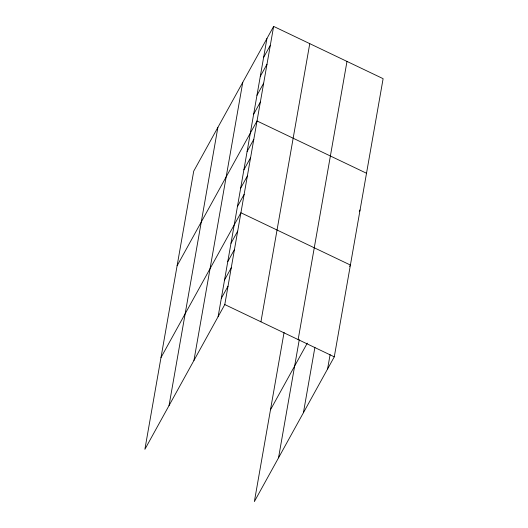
<?xml version="1.0" encoding="UTF-8"?>
<svg xmlns="http://www.w3.org/2000/svg" width="528" height="528" viewBox="0 0 528 528"><rect width="100%" height="100%" fill="white"/><g stroke="black" fill="none" stroke-linecap="round" stroke-linejoin="round"><path stroke-width="0.79" d="M169.046 405.557L217.879 127.4M193.941 360.459L242.774 82.302M218.104 316.694L266.937 38.531M273.636 26.4L193.717 171.164L144.883 449.328L224.796 304.557L273.636 26.4L383.117 78.672L334.283 356.836L254.364 501.6L284.077 332.383M260.924 321.809L309.764 43.652M298.148 339.583L346.988 61.42M278.527 457.829L299.27 339.695M303.422 412.731L314.912 347.279M327.584 368.966L330.106 354.598M263.617 57.446L270.316 45.316M260.297 76.362L266.996 64.231M256.978 95.278L263.67 83.147M253.658 114.193L260.35 102.062M177.118 265.742L257.03 120.971L366.511 173.25M247.111 151.463L253.81 139.333M243.89 169.825L250.582 157.694M240.662 188.179L247.361 176.048M237.442 206.54L244.141 194.41M161 357.535L240.913 212.764L350.394 265.043L349.609 266.468M230.993 243.256L237.692 231.125M227.773 261.617L234.472 249.487M224.545 279.972L231.244 267.841M221.324 298.333L228.023 286.202M359.278 211.391L360.063 209.966M270.481 409.807L307.289 343.134M224.796 304.557L334.283 356.836"/></g></svg>
